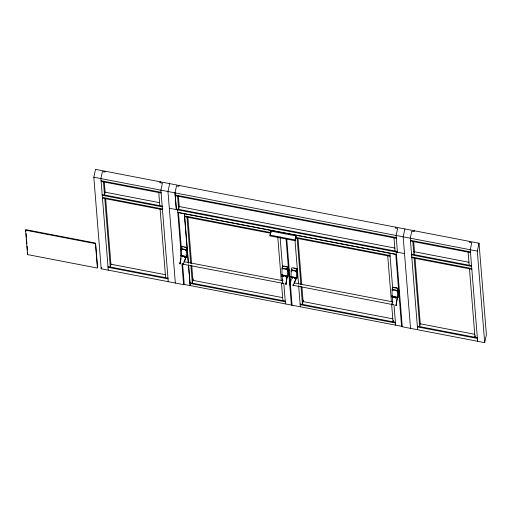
<?xml version="1.0" encoding="UTF-8"?>
<svg xmlns="http://www.w3.org/2000/svg" width="512" height="512" viewBox="0 0 512 512"><rect width="100%" height="100%" fill="white"/><g stroke="black" fill="none" stroke-linecap="round" stroke-linejoin="round"><path stroke-width="0.77" d="M182.291 264.038L183.437 263.974L182.848 263.891M286.086 284.013L286.477 281.446M396.154 305.216L396.659 302.624L396.307 305.126M179.994 263.955L181.005 256.646M285.888 284.352L286.918 276.8L286.976 277.344L287.309 276.55L285.971 283.878M290.061 285.152L291.072 277.85M395.955 305.555L397.427 297.05L397.498 290.778L398.016 288.416L392.608 287.373L392.09 289.734L392.032 297.306M286.605 281.472L286.24 283.923M182.227 256.883L182.368 255.693L184.806 256.16L184.659 257.35M283.258 276.346L283.405 275.149L285.837 275.622L285.69 276.813M294.726 278.554L294.874 277.363L292.435 276.89L292.301 278.266M182.093 256.762L182.131 256.435M184.794 257.28L184.832 256.96M283.142 276.224L283.181 275.904M285.85 276.749L285.914 276.141C279.981 275.411 285.248 275.226 285.862 276.486M292.16 277.965L292.224 277.357L294.925 277.875L294.874 278.221M294.861 278.483L294.899 278.157M393.21 297.427L393.248 297.101M395.949 297.626L395.917 298.144M290.157 284.659L290.368 282.278M292.358 285.19L293.44 285.088M182.106 256.499L182.157 256.154L184.858 256.672L184.813 257.024M186.138 256.704L186.144 257.082L186.566 256.838M283.155 275.968L283.206 275.616M393.222 297.171L393.274 296.819L395.981 297.338L395.93 297.69M179.942 263.456L180.448 260.992M283.238 283.386L183.206 264.25L183.373 263.885M183.251 264.294L183.507 264.115M293.318 285.498L293.555 285.434M186.125 256.845L186.451 257.184L186.925 256.883L187.437 254.515L186.893 247.744A3.456 0.986 12.3 0 0 181.485 246.707C181.146 248.39 180.877 255.61 180.979 256.416M184.576 247.302L186.893 247.744L186.381 250.112L186.208 257.882L186.451 257.184M287.245 276.589L287.974 276.346L288.493 273.984L287.949 267.213A3.456 0.986 12.3 0 0 282.541 266.17L282.022 268.538L281.901 276.25M282.118 274.982C282.432 273.478 281.824 276.557 282.157 275.066M285.626 266.765L287.949 267.213L287.43 269.574L287.264 277.35L287.507 276.646M287.386 276.07L287.379 276.576L287.533 275.514L287.194 276.544L287.354 275.475L287.232 276.595M296.198 278.266L296.992 278.086L297.504 275.718L296.96 268.947A3.456 0.986 12.3 0 0 291.552 267.904C291.213 269.594 290.944 276.813 291.046 277.619M293.869 268.352L296.96 268.947L296.448 271.315L296.275 279.085L296.518 278.381M296.403 277.805C296.557 278.72 296.557 276.218 296.211 278.598M396.23 305.056L397.306 297.773C397.472 294.995 397.043 299.904 397.574 297.85L398.042 297.549L398.56 295.181L398.016 288.416A3.456 0.986 12.3 0 0 392.608 287.373M180.211 263.514L180.461 261.907M180.698 260.544L181.018 258.355M290.547 283.2L290.291 284.666L290.528 283.11M290.765 281.741L291.085 279.558M290.31 284.576L290.061 285.165M396.224 305.133L395.962 305.562M180.23 263.418L179.994 263.962M286.131 283.821L285.894 284.365M282.893 283.386L282.65 283.738L282.048 275.859L282.24 276.154M392.96 304.582L392.717 304.941L392.378 297.126M181.926 263.738L183.61 284.653L101.19 268.774L93.824 177.229L95.546 169.357L479.034 243.226L486.4 334.771L484.678 342.643L402.266 326.771L396.243 251.968M104.986 171.174L104.794 172.077L102.406 171.616L100.883 178.592L108.282 270.138M101.19 268.774L101.504 267.341M160.064 182.72L160.256 181.818L160.026 182.714L162.413 183.174L160.89 190.15L168.256 281.69M169.696 183.642L167.974 191.514L175.341 283.059M179.072 185.446L178.874 186.342L176.525 185.894L175.002 192.87L176.346 209.606M181.216 250.541L181.459 249.421M193.235 278.97L192.32 283.174L190.912 265.67M270.029 235.11L270.912 231.085L296.077 235.936L295.258 240.742L270.093 235.891L270.029 235.11L295.194 239.955L295.258 240.742M270.093 235.891L270.534 233.882M287.482 270.259L287.859 269.165L287.725 271.04L288.973 270.56L288.947 269.683L287.898 269.21L287.539 271.027L287.859 269.165M287.674 271.053L287.789 269.901M295.194 239.955L296.077 235.936M303.392 300.192L302.47 304.39L300.998 286.093M395.507 227.136L395.315 228.038L397.632 228.48L396.109 235.456L397.453 252.198M404.883 228.941L403.162 236.819L410.528 328.358M397.549 291.462L397.926 290.362L397.606 292.224L397.549 291.462L397.741 292.25L399.04 291.757L399.014 290.88L397.965 290.406L398.022 291.168M397.683 291.488L397.926 290.362M393.344 320.429L393.037 321.837L391.565 303.533M414.362 230.765L414.125 231.661L411.776 231.206L410.253 238.182L417.619 329.728M469.594 241.408L469.395 242.304L471.782 242.765L470.259 249.741L477.626 341.286L477.363 338.432L417.389 326.88M484.678 342.643L477.312 251.104L479.034 243.226M475.29 335.866L474.982 337.274L469.478 268.806M182.208 249.043L181.498 249.075M286.65 269.498L287.091 269.786L286.202 269.574L287.11 269.197L286.426 269.069L286.739 269.446M292.166 270.067C292.736 271.034 290.374 269.773 292.275 270.246M393.306 289.645C391.718 289.869 393.427 290.624 392.749 289.933M181.005 255.181L180.992 255.898M291.072 276.384L291.085 276.986M290.355 282.298L290.291 284.666M180.416 261.12L180.192 263.546M392.262 296.691L392.39 295.718L392.192 296.717M288.947 269.696L287.661 270.278M185.811 250.003L185.453 249.734L186.022 249.875M286.33 269.043L286.682 269.274M287.123 269.235L286.477 269.178M291.552 270.01L292.384 270.291M291.834 270.304L292.397 270.253L292.122 270.086M392.435 289.478L393.216 289.722L392.557 289.658M392.781 289.715L393.203 289.754L392.525 289.626M183.258 264.256L185.888 257.338L184.32 261.99M293.325 285.459L295.955 278.541L294.387 283.187M392.058 296.717L392.192 295.674L392.019 296.73M184.858 256.672L182.138 256.192M294.925 277.875L292.205 277.395L292.16 278.157M393.274 296.819L395.981 297.338M293.331 285.312L393.306 304.723M182.317 249.088L181.766 249.101M185.466 249.773L186.15 249.907M186.15 249.85L185.498 249.696M283.194 268.563L282.899 268.544M287.078 269.293L286.413 269.114M296.32 278.285L296.326 277.798M282.566 275.302L282.368 275.654M392.237 296.762L392.634 296.506M185.965 249.907L185.619 249.824M392.877 289.773L393.21 289.638M286.995 276.282L287.494 276.339L287.091 276.224M93.824 177.229L477.312 251.104M101.056 180.73L161.062 192.288M175.174 195.002L396.282 237.594M410.426 240.32L470.432 251.878M101.114 181.44L161.12 192.998M175.232 195.718L396.339 238.31M410.483 241.03L470.49 252.589M104.339 192.038L159.667 202.694M413.709 251.629L469.037 262.285M394.874 248.07L179.258 206.534L178.643 209.35L177.581 196.173M102.163 194.547L162.17 206.106M411.533 254.144L471.539 265.702M176.288 208.896L397.395 251.488M102.221 195.258L162.227 206.822M169.325 208.256L404.512 253.562M411.59 254.854L471.597 266.413M102.394 197.395L162.4 208.954M411.763 256.992L471.77 268.55M177.792 212.339L396.448 254.458M102.451 198.112L162.458 209.67M178.477 212.685L395.808 254.336M411.821 257.702L471.827 269.261M271.277 232.666L184.563 215.962L188.365 262.829M295.526 237.338L390.048 255.546M184.653 216.678L270.554 233.229M295.59 238.048L390.106 256.256M181.485 246.707L183.034 247.002M282.541 266.17L284.083 266.464M291.597 269.882L291.526 270.624M291.565 270.214L292.275 270.31M180.832 255.597L186.234 256.64M281.882 275.066L287.29 276.102M290.893 276.8L296.301 277.843M391.949 296.262L397.357 297.306M296.634 278.042L296.563 278.086M186.099 256.768L186.496 256.883M183.955 261.67L282.957 280.736M294.022 282.867L393.024 301.939M182.829 263.981L183.411 264.026M110.912 264.211L165.606 274.746M420.134 323.776L474.835 334.31M282.726 297.658L192.928 280.358L191.718 265.242M303.078 301.574L392.877 318.874M107.962 266.573L167.968 278.131M417.331 326.163L477.338 337.722M189.971 282.72L285.235 301.069M300.122 303.936L395.386 322.291M108.019 267.283L168.026 278.842M190.022 283.43L285.293 301.786M300.179 304.653L395.443 323.002M183.578 284.294L402.234 326.413M392.838 289.882L392.518 289.619M282.688 268.538C282.611 268.499 282.778 269.491 282.682 268.73M185.722 250.054C186.298 250.637 184.832 250.138 186.093 249.683M397.965 290.406L399.014 290.88L397.728 291.482L397.792 292.237M468.134 252.141L469.19 265.248M413.696 241.76L414.502 251.782L413.888 254.592L412.832 241.485M415.046 258.528L420.294 323.808L419.68 326.618L414.176 258.157M395.776 254.33L401.562 326.285M393.984 237.856L395.046 251.034M389.843 253.402L392.73 288.877M393.978 304.787L395.648 325.146M387.725 255.795L391.437 301.946M297.997 238.342L301.69 284.186M301.933 287.258L303.085 301.574M297.158 238.349L300.87 284.499M294.995 240.282L298.522 284.045M298.65 285.638L300.346 306.784M291.354 271.002L291.418 271.77L291.219 270.976M286.758 239.034L292.083 305.197M286.054 238.899L291.379 305.056M280.077 236.966L282.515 267.251M283.795 283.194L285.466 303.923M277.76 236.966L281.286 280.723M281.478 283.11L282.886 300.614M270.912 231.085L270.976 231.872M187.814 216.704L191.597 263.763M187.008 217.133L190.72 263.283M188.557 265.216L190.195 285.568L188.499 264.838M184.39 213.824L188.371 263.245M178.381 195.68L179.277 206.816M178.464 212.474L181.491 250.15M182.65 264.499L184.25 284.422M177.587 209.85L181.222 255.04M175.034 192.877L176.378 209.613M158.765 192.544L159.821 205.651M160.109 209.216L165.613 277.677M104.326 182.163L105.133 192.186L104.518 195.002L103.462 181.894M105.613 198.138L110.925 264.211L110.31 267.027L104.806 198.56M97.555 267.488L95.59 243.098L25.722 229.638L25.85 231.213M26.042 233.568L26.355 237.504M26.483 239.078L26.861 243.802M27.053 246.163L27.366 250.093M27.558 252.454L27.686 254.029M282.65 279.43L282.758 280.947M395.763 298.195L395.904 296.819L393.466 296.352L393.331 297.728M187.437 254.515A10.547 3.014 12.3 0 1 187.002 254.464M186.49 256.794A11.584 0.902 10.5 0 1 186.925 256.883M288.493 273.984A10.547 3.014 12.3 0 1 288.051 273.933M287.539 276.256A11.584 0.902 10.5 0 1 287.974 276.346M297.504 275.718A10.547 3.014 12.3 0 1 297.069 275.667M296.115 277.901A11.584 0.902 10.5 0 1 296.992 278.086M398.56 295.181A10.547 3.014 12.3 0 1 398.118 295.13M397.606 297.459A11.584 0.902 10.5 0 1 398.042 297.549M186.304 256.87L186.502 256.058L186.304 256.87M397.421 297.536L397.6 296.717L397.421 297.536M181.325 249.331L182.214 249.542L181.325 249.331M291.392 270.528L292.282 270.746L291.392 270.528M295.36 271.296L296.243 271.507L295.36 271.296M396.282 290.733L397.171 290.95L396.326 290.707M186.381 250.112L180.973 249.069A3.456 1.21 12.7 0 1 186.374 250.112M287.43 269.574L282.022 268.538A3.456 1.21 12.7 0 1 287.43 269.574M296.448 271.315L291.04 270.272A3.456 1.21 12.7 0 1 296.442 271.315M397.498 290.778L392.09 289.734A3.456 1.21 12.7 0 1 397.498 290.778M95.469 243.654L25.6 230.202L27.565 254.592L97.427 268.051L95.469 243.654"/></g></svg>
